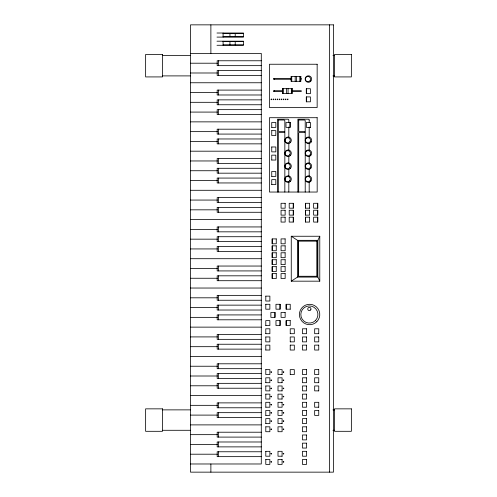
<?xml version="1.0" encoding="UTF-8"?>
<svg xmlns="http://www.w3.org/2000/svg" width="497" height="497" viewBox="0 0 497 497"><rect width="100%" height="100%" fill="white"/><g stroke="black" fill="none" stroke-linecap="round" stroke-linejoin="round"><path stroke-width="0.75" d="M319.776 281.172L317.881 277.09L317.881 240.331L319.776 236.249L291.261 236.249L291.261 281.172L319.776 281.172L319.776 236.249M291.261 281.172L297.517 277.09L317.881 277.09M216.984 33.019L243.462 33.019L243.462 37.101L216.984 37.101M223.097 33.429L243.462 33.429M223.097 36.691L243.462 36.691M216.984 41.189L243.462 41.189L243.462 45.27L216.984 45.27M223.097 41.593L243.462 41.593M223.097 44.86L243.462 44.86M190.506 53.44L261.292 53.44L261.292 463.981L190.506 463.981M162.488 55.478L190.382 55.478M332.959 55.478L334.512 55.478M261.292 60.771L217.183 60.771L217.183 65.654L261.292 65.654M190.506 63.212L217.438 63.212M261.292 70.543L217.183 70.543L217.183 75.432L261.292 75.432M190.506 72.991L217.438 72.991M162.488 75.898L190.382 75.898M332.959 75.898L334.512 75.898M291.242 78.451L273.512 78.451L273.512 79.271L291.242 79.271M190.506 82.763L261.292 82.763M306.326 88.746L310.426 88.746L310.401 93.647L306.326 93.647L306.326 88.746L306.357 93.647M261.292 90.094L217.183 90.094L217.183 94.983L261.292 94.983M282.762 90.709L273.512 90.709L273.512 91.523L282.762 91.523M291.969 90.709L301.263 90.709L301.263 91.523L291.969 91.523M190.506 92.535L217.438 92.535M306.326 96.915L310.426 96.915L310.401 101.817L306.326 101.817L306.326 96.915L306.357 101.817M261.292 99.866L217.183 99.866L217.183 104.755L261.292 104.755M190.506 102.314L217.438 102.314M261.292 109.644L217.183 109.644L217.183 114.534L261.292 114.534M190.506 112.086L217.438 112.086M190.506 121.864L261.292 121.864M271.729 127.375L275.835 127.375L275.835 122.473L271.729 122.473L271.76 127.375M310.457 127.375L306.357 127.375L306.357 122.473L310.457 122.473L310.426 127.375M261.292 129.195L217.183 129.195L217.183 134.078L261.292 134.078M271.729 130.643L275.835 130.643L275.804 135.544L271.729 135.544L271.76 130.643M190.506 131.637L217.438 131.637M261.292 138.967L217.183 138.967L217.183 143.857L261.292 143.857M190.506 141.409L217.438 141.409M271.729 146.975L275.835 146.975L275.835 151.877L271.729 151.877L271.76 146.975M190.506 151.187L261.292 151.187M261.292 158.518L217.183 158.518L217.183 163.407L261.292 163.407M271.729 160.046L275.835 160.046L275.804 155.145L271.729 155.145L271.76 160.046M190.506 160.96L217.438 160.96M261.292 168.29L217.183 168.29L217.183 173.18L261.292 173.18M190.506 170.738L217.438 170.738M271.729 176.385L275.835 176.385L275.804 171.484L271.729 171.484L271.76 176.385M261.292 178.069L217.183 178.069L217.183 182.952L261.292 182.952M190.506 180.51L217.438 180.51M271.729 184.549L275.835 184.549L275.804 179.653L271.729 179.653L271.76 184.549M190.506 190.289L261.292 190.289M261.292 197.62L217.183 197.62L217.183 202.503L261.292 202.503M190.506 200.061L217.438 200.061M293.298 203.285L289.198 203.285L289.229 208.187L293.298 208.187L293.298 203.285L293.273 208.187M309.594 208.187L305.493 208.187L305.493 203.285L309.594 203.285L309.569 208.187M261.292 207.392L217.183 207.392L217.183 212.281L261.292 212.281M190.506 209.833L217.438 209.833M293.298 210.231L289.198 210.231L289.229 215.133L293.298 215.133L293.298 210.231L293.273 215.133M309.569 210.231L309.594 215.133L305.493 215.133L305.493 210.231L309.594 210.231M293.298 217.17L289.198 217.17L289.198 222.072L293.298 222.072L293.298 217.17L293.273 222.072M309.569 217.17L309.594 222.072L305.493 222.072L305.493 217.17L309.594 217.17M190.506 219.612L261.292 219.612M261.292 226.943L217.183 226.943L217.183 231.832L261.292 231.832M190.506 229.384L217.438 229.384M261.292 236.715L217.183 236.715L217.183 241.604L261.292 241.604M276.245 238.902L276.276 243.803L272.17 243.803L272.17 238.902L276.276 238.902M190.506 239.163L217.438 239.163M291.261 236.249L297.517 240.331L317.881 240.331M298.33 241.151L317.123 241.151L317.123 276.27L298.33 276.27L298.33 241.151L298.386 276.27M276.245 245.847L276.276 250.749L272.17 250.749L272.17 245.847L276.276 245.847M261.292 246.493L217.183 246.493L217.183 251.376L261.292 251.376M190.506 248.935L217.438 248.935M276.245 252.787L276.276 257.688L272.17 257.688L272.17 252.787L276.276 252.787M190.506 258.707L261.292 258.707M276.245 259.732L276.276 264.634L272.17 264.634L272.17 259.732L276.276 259.732M261.292 266.044L217.183 266.044L217.183 270.927L261.292 270.927M276.245 266.672L276.276 271.573L272.17 271.573L272.17 266.672L276.276 266.672M190.506 268.486L217.438 268.486M276.245 273.617L276.276 278.519L272.17 278.519L272.17 273.617L276.276 273.617M261.292 275.816L217.183 275.816L217.183 280.706L261.292 280.706M190.506 278.258L217.438 278.258M190.506 288.036L261.292 288.036M261.292 295.367L217.183 295.367L217.183 300.25L261.292 300.25M265.777 296.125L269.877 296.125L269.877 301.027L265.777 301.027L265.808 296.125M190.506 297.809L217.438 297.809M265.777 304.294L269.877 304.294L269.852 309.19L265.777 309.19L265.808 304.294M280.066 304.294L275.959 304.294L275.99 309.19L280.066 309.19L280.066 304.294L280.035 309.19M290.248 309.19L286.148 309.19L286.148 304.294L290.248 304.294L290.217 309.19M261.292 305.139L217.183 305.139L217.183 310.029L261.292 310.029M190.506 307.587L217.438 307.587M274.971 312.458L270.871 312.458L270.871 317.359L274.971 317.359L274.971 312.458L274.94 317.359M261.292 314.918L217.183 314.918L217.183 319.801L261.292 319.801M190.506 317.359L217.438 317.359M280.066 320.627L275.959 320.627L275.99 325.529L280.066 325.529L280.066 320.627L280.035 325.529M290.217 320.627L290.248 325.529L286.148 325.529L286.148 320.627L290.248 320.627M265.777 325.529L269.877 325.529L269.852 320.627L265.777 320.627L265.808 325.529M190.506 327.132L261.292 327.132M265.777 333.698L269.877 333.698L269.877 328.797L265.777 328.797L265.808 333.698M290.217 333.698L294.323 333.698L294.292 328.797L290.217 328.797L290.248 333.698M318.763 333.698L314.663 333.698L314.688 328.797L318.763 328.797L318.732 333.698M261.292 334.462L217.183 334.462L217.183 339.352L261.292 339.352M190.506 336.91L217.438 336.91M265.777 336.966L269.877 336.966L269.852 341.868L265.777 341.868L265.808 336.966M318.763 336.966L314.663 336.966L314.663 341.868L318.763 341.868L318.732 336.966M290.217 341.868L294.323 341.868L294.292 336.966L290.217 336.966L290.248 341.868M261.292 344.241L217.183 344.241L217.183 349.13L261.292 349.13M290.217 345.129L294.323 345.129L294.323 350.031L290.217 350.031L290.248 345.129M318.763 345.129L314.663 345.129L314.663 350.031L318.763 350.031L318.732 345.129M190.506 346.682L217.438 346.682M265.777 350.031L269.877 350.031L269.852 345.129L265.777 345.129L265.808 350.031M190.506 356.461L261.292 356.461M261.292 363.792L217.183 363.792L217.183 368.675L261.292 368.675M190.506 366.233L217.438 366.233M265.777 369.638L269.877 369.638L269.877 374.539L265.777 374.539L265.808 369.638M318.763 369.638L314.663 369.638L314.663 374.539L318.763 374.539L318.732 369.638M261.292 373.564L217.183 373.564L217.183 378.453L261.292 378.453M282.103 374.539L277.997 374.539L278.028 369.638L282.103 369.638L282.072 374.539M290.217 374.539L294.323 374.539L294.292 369.638L290.217 369.638L290.248 374.539M190.506 376.005L217.438 376.005M265.777 382.702L269.877 382.702L269.852 377.807L265.777 377.807L265.808 382.702M282.103 382.702L277.997 382.702L278.028 377.807L282.103 377.807L282.072 382.702M318.763 382.702L314.663 382.702L314.663 377.807L318.763 377.807L318.732 382.702M261.292 383.342L217.183 383.342L217.183 388.225L261.292 388.225M190.506 385.784L217.438 385.784M265.777 385.97L269.877 385.97L269.877 390.872L265.777 390.872L265.808 385.97M282.103 390.872L277.997 390.872L278.028 385.97L282.103 385.97L282.072 390.872M318.763 390.872L314.663 390.872L314.688 385.97L318.763 385.97L318.732 390.872M265.777 394.14L269.877 394.14L269.877 399.041L265.777 399.041L265.808 394.14M190.506 395.556L261.292 395.556M282.103 399.041L277.997 399.041L277.997 394.14L282.103 394.14L282.072 399.041M282.103 402.309L277.997 402.309L278.028 407.211L282.103 407.211L282.072 402.309M261.292 402.887L217.183 402.887L217.183 407.776L261.292 407.776M190.506 405.335L217.438 405.335M265.777 407.211L269.877 407.211L269.852 402.309L265.777 402.309L265.808 407.211M318.763 407.211L314.663 407.211L314.663 402.309L318.763 402.309L318.732 407.211M162.488 409.87L190.382 409.87M332.959 409.87L334.512 409.87M282.103 410.479L277.997 410.479L277.997 415.374L282.103 415.374L282.072 410.479M318.763 410.479L314.663 410.479L314.663 415.374L318.763 415.374L318.732 410.479M261.292 412.665L217.183 412.665L217.183 417.548L261.292 417.548M190.506 415.107L217.438 415.107M265.777 415.374L269.877 415.374L269.877 410.479L265.777 410.479L265.808 415.374M265.777 423.543L269.877 423.543L269.877 418.642L265.777 418.642L265.808 423.543M282.103 423.543L277.997 423.543L278.028 418.642L282.103 418.642L282.072 423.543M190.506 424.885L261.292 424.885M265.777 426.811L269.877 426.811L269.877 431.713L265.777 431.713L265.808 426.811M282.103 426.811L277.997 426.811L278.028 431.713L282.103 431.713L282.072 426.811M162.488 430.29L190.382 430.29M332.959 430.29L334.512 430.29M261.292 432.216L217.183 432.216L217.183 437.099L261.292 437.099M190.506 434.658L217.438 434.658M261.292 441.988L217.183 441.988L217.183 446.878L261.292 446.878M190.506 444.43L217.438 444.43M265.777 451.319L269.877 451.319L269.877 456.215L265.777 456.215L265.808 451.319M261.292 451.761L217.183 451.761L217.183 456.65L261.292 456.65M190.506 454.208L217.438 454.208M282.103 456.215L277.997 456.215L277.997 451.319L282.103 451.319L282.072 456.215M265.777 459.483L269.877 459.483L269.852 464.384L265.777 464.384L265.808 459.483M282.103 459.483L277.997 459.483L277.997 464.384L282.103 464.384L282.072 459.483M329.374 24.85L329.374 472.15M317.713 203.285L317.713 208.187M317.713 210.231L317.713 215.133M317.713 217.17L317.713 222.072M317.067 241.151L317.067 276.27M309.184 120.025L309.184 122.349M309.184 126.996L309.184 137.06M309.184 143.254L309.184 150.224M309.184 156.418L309.184 163.389M309.184 169.583L309.184 176.553M309.184 181.97L309.184 192.041M305.525 203.285L305.525 208.187M305.525 210.231L305.525 215.133M305.525 217.17L305.525 222.072M305.214 192.041L305.214 120.839A0.864 0.864 0 0 0 304.4 120.025L299.101 120.025L299.101 119.205L308.37 119.205A0.87 0.87 0 0 1 309.19 120.025M301.263 78.451L301.263 79.271M300.306 76.414L300.306 81.315M299.896 76.414L299.896 81.315M298.697 192.041L298.697 132.861L299.101 132.45L304.804 132.45L304.804 131.637L298.753 131.432L298.697 119.205L297.883 119.205L297.883 192.041M297.517 240.331L297.517 277.09M296.628 76.414L296.628 81.315M295.193 76.414L295.193 81.315M291.751 76.414L291.751 81.315M291.751 88.665L291.751 93.566M291.341 76.414L291.341 81.315M291.341 88.665L291.341 93.566M290.062 122.473L290.062 127.375M288.819 122.349L288.819 120.025A0.87 0.87 0 0 0 288.005 119.212L278.736 119.205L278.736 120.025L284.029 120.025A0.864 0.864 0 0 1 284.849 120.839L284.843 192.041M288.819 126.996L288.819 137.06M288.819 143.254L288.819 150.224M288.819 156.418L288.819 163.389M288.819 169.583L288.819 176.553M288.819 181.97L288.819 192.041M288.074 88.665L288.074 93.566M286.639 88.665L286.639 93.566M286.173 304.294L286.173 309.19M286.173 320.627L286.173 325.529M283.197 88.665L283.197 93.566M282.787 88.665L282.787 93.566M278.326 192.041L278.326 132.861L278.736 132.45L284.439 132.45L284.439 131.637L278.357 131.382L278.326 119.205L277.512 119.205L277.512 192.041M274.238 78.451L274.238 79.271M274.238 90.709L274.238 91.523M272.201 238.902L272.201 243.803M272.201 245.847L272.201 250.749M272.201 252.787L272.201 257.688M272.201 259.732L272.201 264.634M272.201 266.672L272.201 271.573M272.201 273.617L272.201 278.519M235.211 33.429L235.211 36.691M235.211 41.593L235.211 44.86M229.943 33.429L229.943 36.691M229.943 41.593L229.943 44.86M223.097 33.019L223.097 37.101M223.097 41.189L223.097 45.27M218.537 60.771L218.537 65.654M218.537 70.543L218.537 75.432M218.537 90.094L218.537 94.983M218.537 99.866L218.537 104.755M218.537 109.644L218.537 114.534M218.537 129.195L218.537 134.078M218.537 138.967L218.537 143.857M218.537 158.518L218.537 163.407M218.537 168.29L218.537 173.18M218.537 178.069L218.537 182.952M218.537 197.62L218.537 202.503M218.537 207.392L218.537 212.281M218.537 226.943L218.537 231.832M218.537 236.715L218.537 241.604M218.537 246.493L218.537 251.376M218.537 266.044L218.537 270.927M218.537 275.816L218.537 280.706M218.537 295.367L218.537 300.25M218.537 305.139L218.537 310.029M218.537 314.918L218.537 319.801M218.537 334.462L218.537 339.352M218.537 344.241L218.537 349.13M218.537 363.792L218.537 368.675M218.537 373.564L218.537 378.453M218.537 383.342L218.537 388.225M218.537 402.887L218.537 407.776M218.537 412.665L218.537 417.548M218.537 432.216L218.537 437.099M218.537 441.988L218.537 446.878M218.537 451.761L218.537 456.65M210.877 24.85L210.877 53.44M210.877 463.981L210.877 472.15M271.082 99.257C271.579 100.816 272.294 98.157 271.082 99.257M273.12 99.257C273.617 100.816 274.325 98.157 273.12 99.257M275.152 99.257C275.655 100.816 276.363 98.157 275.152 99.257M277.189 99.257C277.693 100.816 278.401 98.157 277.189 99.257M279.227 99.257C279.724 100.816 280.438 98.157 279.227 99.257M281.265 99.257C281.762 100.816 282.476 98.157 281.265 99.257M283.302 99.257C283.799 100.816 284.514 98.157 283.302 99.257M285.34 99.257C285.837 100.816 286.552 98.157 285.34 99.257M287.378 99.257C287.875 100.816 288.583 98.157 287.378 99.257M270.94 371.98C271.443 373.539 272.151 370.88 270.94 371.98M270.94 380.149C271.443 381.708 272.151 379.049 270.94 380.149M270.94 388.319C271.443 389.878 272.151 387.219 270.94 388.319M270.94 396.488C271.443 398.041 272.151 395.382 270.94 396.488M270.94 404.651C271.443 406.211 272.151 403.552 270.94 404.651M270.94 412.821C271.443 414.38 272.151 411.721 270.94 412.821M270.94 420.99C271.443 422.549 272.151 419.89 270.94 420.99M270.94 429.159C271.443 430.719 272.151 428.06 270.94 429.159M270.94 453.662C271.443 455.221 272.151 452.562 270.94 453.662M270.94 461.831C271.443 463.39 272.151 460.731 270.94 461.831M283.166 371.98C283.663 373.539 284.371 370.88 283.166 371.98M283.166 380.149C283.663 381.708 284.371 379.049 283.166 380.149M283.166 388.319C283.663 389.878 284.371 387.219 283.166 388.319M283.166 396.488C283.663 398.041 284.371 395.382 283.166 396.488M283.166 404.651C283.663 406.211 284.371 403.552 283.166 404.651M283.166 412.821C283.663 414.38 284.371 411.721 283.166 412.821M283.166 420.99C283.663 422.549 284.371 419.89 283.166 420.99M283.166 429.159C283.663 430.719 284.371 428.06 283.166 429.159M283.166 453.662C283.663 455.221 284.371 452.562 283.166 453.662M283.166 461.831C283.663 463.39 284.371 460.731 283.166 461.831M333.45 24.85L190.506 24.85L190.506 472.15L333.45 472.15L333.45 24.85M162.482 54.459L145.633 54.459L145.633 76.923L162.482 76.923L162.482 54.459M351.367 54.459L334.518 54.459L334.518 76.923L351.367 76.923L351.367 54.459M317.154 64.243L269.436 64.243L269.436 107.532L317.154 107.532L317.154 64.243M300.859 76.414L291.08 76.414L291.08 81.315L300.859 81.315L300.859 76.414M292.304 88.665L282.526 88.665L282.526 93.566L292.304 93.566L292.304 88.665M317.179 117.708L269.436 117.708L269.467 192.041L317.179 192.041L317.154 117.708M290.093 122.473L285.986 122.473L286.017 127.375L290.093 127.375L290.093 122.473M285.154 203.285L281.053 203.285L281.053 208.187L285.154 208.187L285.154 203.285M317.745 203.285L313.638 203.285L313.638 208.187L317.745 208.187L317.745 203.285M285.154 210.231L281.053 210.231L281.053 215.133L285.154 215.133L285.123 210.231M317.745 210.231L313.638 210.231L313.638 215.133L317.745 215.133L317.745 210.231M285.154 217.17L281.053 217.17L281.053 222.072L285.154 222.072L285.123 217.17M317.745 217.17L313.638 217.17L313.638 222.072L317.745 222.072L317.745 217.17M285.154 238.895L281.053 238.895L281.053 243.797L285.154 243.797L285.129 238.895M285.154 245.835L281.053 245.835L281.053 250.737L285.154 250.737L285.154 245.835M285.154 252.78L281.053 252.78L281.053 257.682L285.154 257.682L285.129 252.78M285.154 259.726L281.053 259.726L281.053 264.621L285.154 264.621L285.154 259.726M285.154 266.665L281.053 266.665L281.053 271.567L285.154 271.567L285.129 266.665M285.154 273.611L281.053 273.611L281.053 278.506L285.154 278.506L285.154 273.611M285.154 312.458L281.053 312.458L281.053 317.359L285.154 317.359L285.129 312.458M306.543 328.797L302.437 328.797L302.468 333.698L306.543 333.698L306.512 328.797M306.543 336.966L302.437 336.966L302.437 341.868L306.543 341.868L306.543 336.966M306.543 345.129L302.437 345.129L302.437 350.031L306.543 350.031L306.512 345.129M306.543 369.638L302.437 369.638L302.468 374.539L306.543 374.539L306.543 369.638M306.543 377.807L302.437 377.807L302.437 382.702L306.543 382.702L306.512 377.807M306.543 385.97L302.437 385.97L302.468 390.872L306.543 390.872L306.543 385.97M306.543 394.14L302.437 394.14L302.468 399.041L306.543 399.041L306.543 394.14M306.543 402.309L302.437 402.309L302.437 407.211L306.543 407.211L306.543 402.309M162.482 408.851L145.633 408.851L145.633 431.309L162.482 431.309L162.482 408.851M351.367 408.851L334.518 408.851L334.518 431.309L351.367 431.309L351.367 408.851M306.543 410.479L302.437 410.479L302.437 415.374L306.543 415.374L306.543 410.479M306.543 418.642L302.437 418.642L302.468 423.543L306.543 423.543L306.543 418.642M306.543 426.811L302.437 426.811L302.437 431.713L306.543 431.713L306.512 426.811M306.543 434.981L302.437 434.981L302.468 439.882L306.543 439.882L306.512 434.981M306.543 443.15L302.437 443.15L302.468 448.052L306.543 448.052L306.543 443.15M306.543 451.319L302.437 451.319L302.468 456.215L306.543 456.215L306.512 451.319M306.543 459.483L302.437 459.483L302.437 464.384L306.543 464.384L306.543 459.483M310.724 155.549A3.268 3.262 -90 0 0 309.264 150.082A3.268 3.262 -90 0 0 305.276 154.089A3.268 3.262 -90 0 0 310.724 155.549M310.24 154.548A2.615 2.609 -90 0 0 307.985 150.628A2.615 2.609 -90 0 0 305.73 154.548A2.615 2.609 -90 0 0 310.24 154.548M310.724 168.483A3.268 3.262 -90 0 0 309.264 163.016A3.268 3.262 -90 0 0 305.276 167.017A3.268 3.262 -90 0 0 310.724 168.483M310.24 167.477A2.615 2.609 -90 0 0 307.985 163.556A2.615 2.609 -90 0 0 305.73 167.477A2.615 2.609 -90 0 0 310.24 167.477M290.36 142.62A3.268 3.262 -90 0 0 288.894 137.153A3.268 3.262 -90 0 0 284.905 141.154A3.268 3.262 -90 0 0 290.36 142.62M289.875 141.614A2.615 2.609 -90 0 0 287.614 137.694A2.615 2.609 -90 0 0 285.359 141.614A2.615 2.609 -90 0 0 289.875 141.614M290.36 181.417A3.268 3.262 -90 0 0 288.894 175.95A3.268 3.262 -90 0 0 284.905 179.951A3.268 3.262 -90 0 0 290.36 181.417M289.875 180.411A2.615 2.609 -90 0 0 287.614 176.491A2.615 2.609 -90 0 0 285.359 180.411A2.615 2.609 -90 0 0 289.875 180.411M310.7 81.359A3.268 3.262 -90 0 0 309.233 75.892A3.268 3.262 -90 0 0 305.245 79.893A3.268 3.262 -90 0 0 310.7 81.359M310.215 80.352A2.615 2.609 -90 0 0 307.954 76.432A2.615 2.609 -90 0 0 305.698 80.352A2.615 2.609 -90 0 0 310.215 80.352M311.246 141.943A3.268 3.262 -90 0 0 308.42 137.042A3.268 3.262 -90 0 0 305.599 141.943A3.268 3.262 -90 0 0 311.246 141.943M310.24 141.614A2.615 2.609 -90 0 0 307.985 137.694A2.615 2.609 -90 0 0 305.73 141.614A2.615 2.609 -90 0 0 310.24 141.614M310.724 181.417A3.268 3.262 -90 0 0 309.264 175.95A3.268 3.262 -90 0 0 305.276 179.951A3.268 3.262 -90 0 0 310.724 181.417M310.24 180.411A2.615 2.609 -90 0 0 307.985 176.491A2.615 2.609 -90 0 0 305.73 180.411A2.615 2.609 -90 0 0 310.24 180.411M290.36 168.483A3.268 3.262 -90 0 0 288.894 163.016A3.268 3.262 -90 0 0 284.905 167.017A3.268 3.262 -90 0 0 290.36 168.483M289.875 167.477A2.615 2.609 -90 0 0 287.614 163.556A2.615 2.609 -90 0 0 285.359 167.477A2.615 2.609 -90 0 0 289.875 167.477M290.36 155.549A3.268 3.262 -90 0 0 288.894 150.082A3.268 3.262 -90 0 0 284.905 154.089A3.268 3.262 -90 0 0 290.36 155.549M289.875 154.548A2.615 2.609 -90 0 0 287.614 150.628A2.615 2.609 -90 0 0 285.359 154.548A2.615 2.609 -90 0 0 289.875 154.548M316.794 321.721A10.207 10.182 -90 0 0 312.228 304.642A10.207 10.182 -90 0 0 299.753 317.142A10.207 10.182 -90 0 0 316.794 321.721M315.421 320.565A8.579 8.555 -90 0 0 311.588 306.22A8.579 8.555 -90 0 0 301.107 316.719A8.579 8.555 -90 0 0 315.421 320.565M310.78 309.805A1.634 1.628 -90 0 0 309.37 307.357A1.634 1.628 -90 0 0 307.96 309.805A1.634 1.628 -90 0 0 310.78 309.805"/></g></svg>
